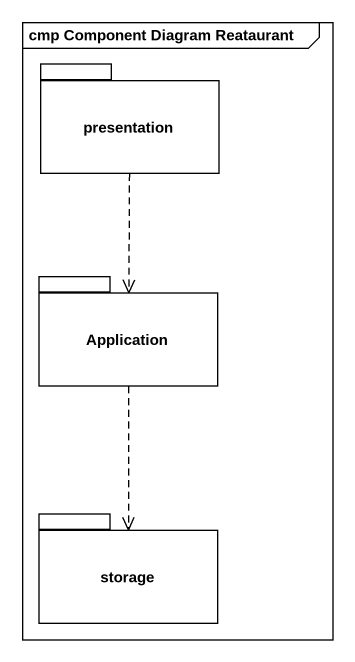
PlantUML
@startuml
mainframe cmp Component Diagram Reataurant
package presentation {
}
package Application {
}
package "storage" as storage_ {
}
presentation ..> Application
Application ..> storage_
@enduml
